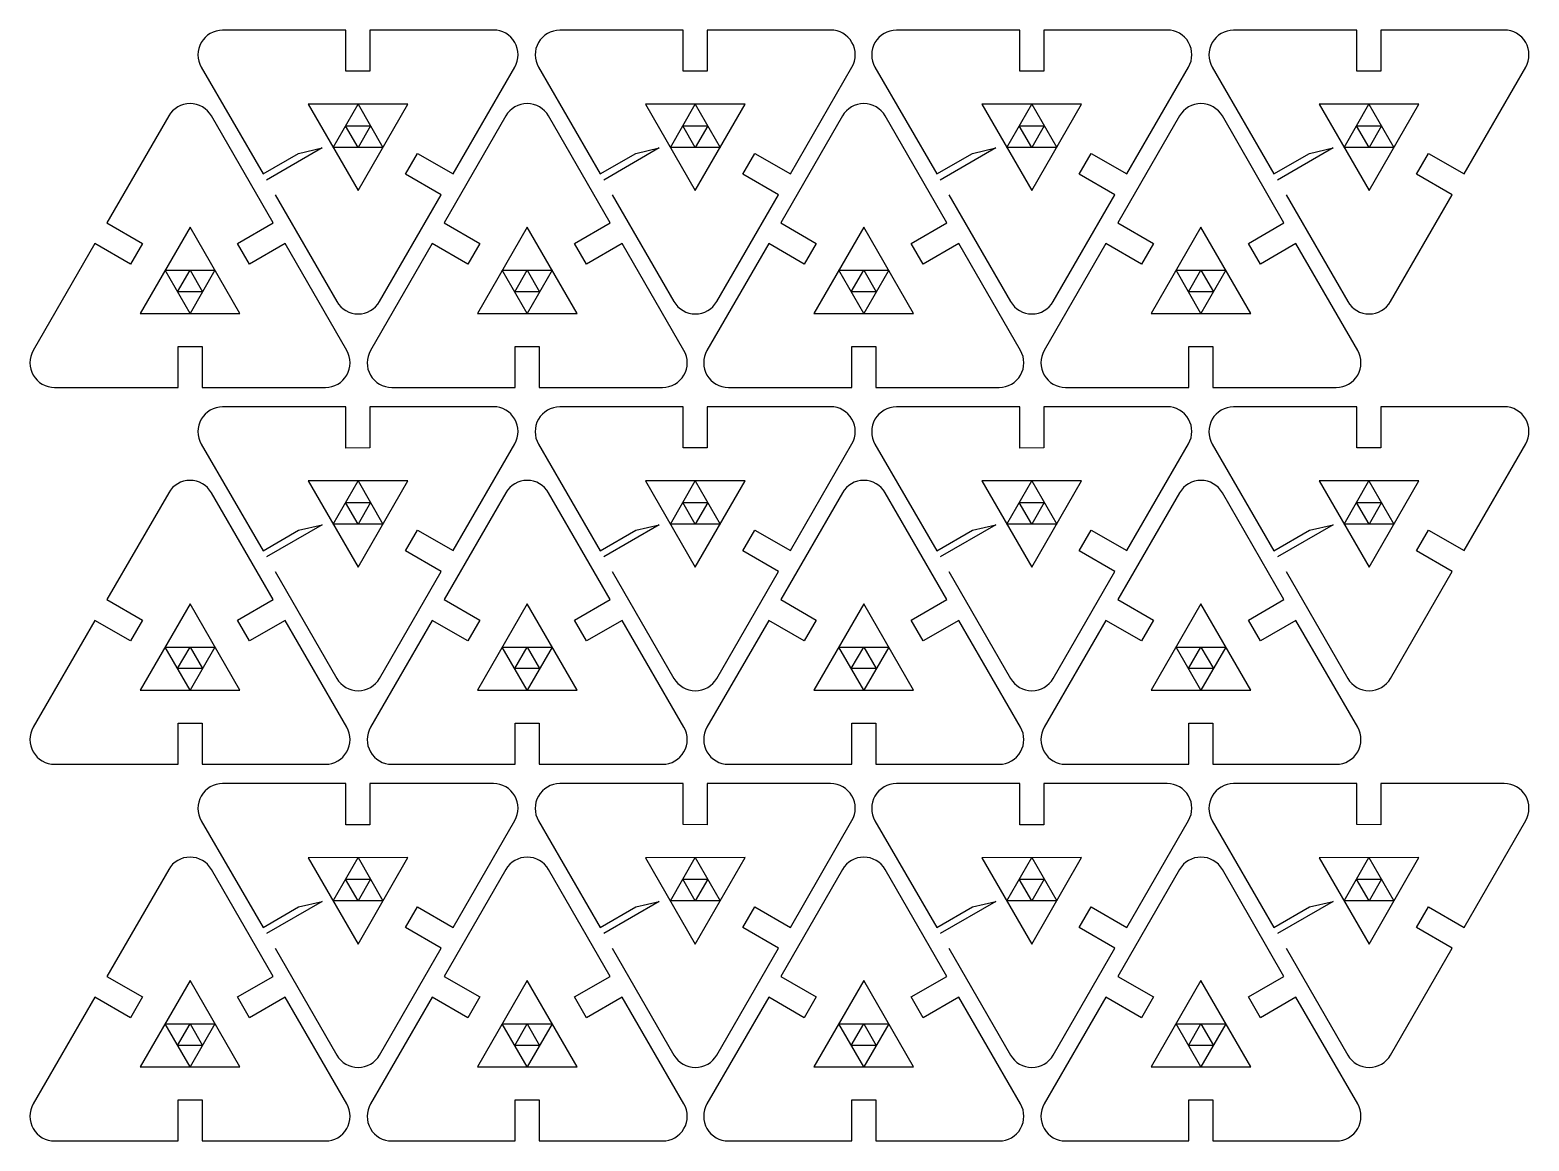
# Model space of a CAD drawing. Header units: inches. Extents: x 2 to 184, y 2 to 137.
import ezdxf

# ---------------------------------------------------------------- set-up
doc = ezdxf.new("R2010")
doc.units = ezdxf.units.IN
doc.header["$MEASUREMENT"] = 0
doc.layers.add('Reference', color=1, linetype='Continuous')

msp = doc.modelspace()

# ---------------------------------------------------------------- linework, layer by layer
for points in [[(40.08, 137.37), (25.09, 137.36, 0.57735), (22.49, 132.86), (30, 119.88)], [(53.11, 119.89), (60.6, 132.88, 0.57735), (58, 137.38), (43, 137.37)], [(81.07, 137.37), (66.07, 137.36, 0.57735), (63.48, 132.86), (70.98, 119.88)], [(94.1, 119.89), (101.58, 132.88, 0.57735), (98.98, 137.38), (83.99, 137.37)], [(121.97, 137.37), (106.98, 137.36, 0.57735), (104.38, 132.86), (111.89, 119.88)], [(135, 119.89), (142.49, 132.88, 0.57735), (139.89, 137.38), (124.89, 137.37)], [(162.96, 137.37), (147.96, 137.36, 0.57735), (145.37, 132.86), (152.87, 119.88)], [(175.99, 119.89), (183.47, 132.88, 0.57735), (180.87, 137.38), (165.88, 137.37)], [(31.22, 113.95), (23.73, 126.93, 0.57735), (18.53, 126.93), (11.03, 113.95)], [(72.2, 113.95), (64.71, 126.93, 0.57735), (59.51, 126.93), (52.01, 113.95)], [(113.11, 113.95), (105.62, 126.93, 0.57735), (100.42, 126.93), (92.92, 113.95)], [(154.09, 113.95), (146.6, 126.93, 0.57735), (141.4, 126.93), (133.9, 113.95)], [(31.46, 117.35), (38.97, 104.37, 0.57735), (44.16, 104.37), (51.65, 117.36)], [(72.45, 117.35), (79.95, 104.37, 0.57735), (85.15, 104.37), (92.64, 117.36)], [(113.35, 117.35), (120.86, 104.37, 0.57735), (126.05, 104.37), (133.54, 117.36)], [(154.34, 117.35), (161.84, 104.37, 0.57735), (167.04, 104.37), (174.53, 117.36)], [(9.57, 111.42), (2.07, 98.43, 0.57735), (4.67, 93.93), (19.67, 93.93)], [(22.59, 93.93), (37.58, 93.93, 0.57735), (40.18, 98.43), (32.68, 111.42)], [(50.55, 111.42), (43.06, 98.43, 0.57735), (45.65, 93.93), (60.65, 93.93)], [(63.57, 93.93), (78.56, 93.93, 0.57735), (81.16, 98.43), (73.66, 111.42)], [(91.46, 111.42), (83.96, 98.43, 0.57735), (86.56, 93.93), (101.56, 93.93)], [(104.48, 93.93), (119.47, 93.93, 0.57735), (122.07, 98.43), (114.57, 111.42)], [(132.44, 111.42), (124.95, 98.43, 0.57735), (127.54, 93.93), (142.54, 93.93)], [(145.46, 93.93), (160.45, 93.93, 0.57735), (163.05, 98.43), (155.55, 111.42)], [(40.08, 91.58), (25.09, 91.57, 0.57735), (22.49, 87.06), (30, 74.08)], [(53.11, 74.1), (60.6, 87.09, 0.57735), (58, 91.59), (43, 91.58)], [(81.07, 91.58), (66.07, 91.57, 0.57735), (63.48, 87.06), (70.98, 74.08)], [(94.1, 74.1), (101.58, 87.09, 0.57735), (98.98, 91.59), (83.99, 91.58)], [(121.97, 91.58), (106.98, 91.57, 0.57735), (104.38, 87.06), (111.89, 74.08)], [(135, 74.1), (142.49, 87.09, 0.57735), (139.89, 91.59), (124.89, 91.58)], [(162.96, 91.58), (147.96, 91.57, 0.57735), (145.37, 87.06), (152.87, 74.08)], [(175.99, 74.1), (183.47, 87.09, 0.57735), (180.87, 91.59), (165.88, 91.58)], [(31.22, 68.15), (23.73, 81.14, 0.57735), (18.53, 81.14), (11.03, 68.15)], [(72.2, 68.15), (64.71, 81.14, 0.57735), (59.51, 81.14), (52.01, 68.15)], [(113.11, 68.15), (105.62, 81.14, 0.57735), (100.42, 81.14), (92.92, 68.15)], [(154.09, 68.15), (146.6, 81.14, 0.57735), (141.4, 81.14), (133.9, 68.15)], [(31.46, 71.56), (38.97, 58.58, 0.57735), (44.16, 58.58), (51.65, 71.57)], [(72.45, 71.56), (79.95, 58.58, 0.57735), (85.15, 58.58), (92.64, 71.57)], [(113.35, 71.56), (120.86, 58.58, 0.57735), (126.05, 58.58), (133.54, 71.57)], [(154.34, 71.56), (161.84, 58.58, 0.57735), (167.04, 58.58), (174.53, 71.57)], [(9.57, 65.62), (2.07, 52.64, 0.57735), (4.67, 48.14), (19.67, 48.14)], [(22.59, 48.14), (37.58, 48.14, 0.57735), (40.18, 52.64), (32.68, 65.62)], [(50.55, 65.62), (43.06, 52.64, 0.57735), (45.65, 48.14), (60.65, 48.14)], [(63.57, 48.14), (78.56, 48.14, 0.57735), (81.16, 52.64), (73.66, 65.62)], [(91.46, 65.62), (83.96, 52.64, 0.57735), (86.56, 48.14), (101.56, 48.14)], [(104.48, 48.14), (119.47, 48.14, 0.57735), (122.07, 52.64), (114.57, 65.62)], [(132.44, 65.62), (124.95, 52.64, 0.57735), (127.54, 48.14), (142.54, 48.14)], [(145.46, 48.14), (160.45, 48.14, 0.57735), (163.05, 52.64), (155.55, 65.62)], [(40.08, 45.79), (25.09, 45.78, 0.57735), (22.49, 41.27), (30, 28.29)], [(53.11, 28.31), (60.6, 41.3, 0.57735), (58, 45.8), (43, 45.79)], [(81.07, 45.79), (66.07, 45.78, 0.57735), (63.48, 41.27), (70.98, 28.29)], [(94.1, 28.31), (101.58, 41.3, 0.57735), (98.98, 45.8), (83.99, 45.79)], [(121.97, 45.79), (106.98, 45.78, 0.57735), (104.38, 41.27), (111.89, 28.29)], [(135, 28.31), (142.49, 41.3, 0.57735), (139.89, 45.8), (124.89, 45.79)], [(162.96, 45.79), (147.96, 45.78, 0.57735), (145.37, 41.27), (152.87, 28.29)], [(175.99, 28.31), (183.47, 41.3, 0.57735), (180.87, 45.8), (165.88, 45.79)], [(31.22, 22.36), (23.73, 35.35, 0.57735), (18.53, 35.35), (11.03, 22.36)], [(72.2, 22.36), (64.71, 35.35, 0.57735), (59.51, 35.35), (52.01, 22.36)], [(113.11, 22.36), (105.62, 35.35, 0.57735), (100.42, 35.35), (92.92, 22.36)], [(154.09, 22.36), (146.6, 35.35, 0.57735), (141.4, 35.35), (133.9, 22.36)], [(31.46, 25.77), (38.97, 12.79, 0.57735), (44.16, 12.79), (51.65, 25.78)], [(72.45, 25.77), (79.95, 12.79, 0.57735), (85.15, 12.79), (92.64, 25.78)], [(113.35, 25.77), (120.86, 12.79, 0.57735), (126.05, 12.79), (133.54, 25.78)], [(154.34, 25.77), (161.84, 12.79, 0.57735), (167.04, 12.79), (174.53, 25.78)], [(9.57, 19.83), (2.07, 6.85, 0.57735), (4.67, 2.35), (19.67, 2.35)], [(22.59, 2.35), (37.58, 2.35, 0.57735), (40.18, 6.85), (32.68, 19.83)], [(50.55, 19.83), (43.06, 6.85, 0.57735), (45.65, 2.35), (60.65, 2.35)], [(63.57, 2.35), (78.56, 2.35, 0.57735), (81.16, 6.85), (73.66, 19.83)], [(91.46, 19.83), (83.96, 6.85, 0.57735), (86.56, 2.35), (101.56, 2.35)], [(104.48, 2.35), (119.47, 2.35, 0.57735), (122.07, 6.85), (114.57, 19.83)], [(132.44, 19.83), (124.95, 6.85, 0.57735), (127.54, 2.35), (142.54, 2.35)], [(145.46, 2.35), (160.45, 2.35, 0.57735), (163.05, 6.85), (155.55, 19.83)]]:
    msp.add_lwpolyline(points, format="xyb")
for points in [[(43, 137.37), (43, 132.37), (40.08, 132.37), (40.08, 137.37)], [(83.99, 137.37), (83.99, 132.37), (81.07, 132.39), (81.07, 137.37)], [(124.89, 137.37), (124.89, 132.37), (121.97, 132.37), (121.97, 137.37)], [(165.88, 137.37), (165.88, 132.37), (162.96, 132.37), (162.96, 137.37)], [(30, 119.88), (34.33, 122.38), (37.17, 123.04), (30.42, 119.14)], [(51.65, 117.36), (47.32, 119.86), (48.78, 122.39), (53.11, 119.89)], [(70.98, 119.88), (75.31, 122.38), (78.16, 123.04), (71.41, 119.14)], [(92.64, 117.36), (88.31, 119.86), (89.76, 122.39), (94.1, 119.89)], [(111.89, 119.88), (116.22, 122.38), (119.06, 123.04), (112.31, 119.14)], [(133.54, 117.36), (129.21, 119.86), (130.67, 122.39), (135, 119.89)], [(152.87, 119.88), (157.2, 122.38), (160.05, 123.04), (153.3, 119.14)], [(174.53, 117.36), (170.2, 119.86), (171.65, 122.39), (175.99, 119.89)], [(11.03, 113.95), (15.36, 111.45), (13.9, 108.92), (9.57, 111.42)], [(32.68, 111.42), (28.35, 108.92), (26.89, 111.45), (31.22, 113.95)], [(52.01, 113.95), (56.34, 111.45), (54.88, 108.92), (50.55, 111.42)], [(73.66, 111.42), (69.33, 108.92), (67.87, 111.45), (72.2, 113.95)], [(92.92, 113.95), (97.25, 111.45), (95.79, 108.92), (91.46, 111.42)], [(114.57, 111.42), (110.24, 108.92), (108.78, 111.45), (113.11, 113.95)], [(133.9, 113.95), (138.23, 111.45), (136.77, 108.92), (132.44, 111.42)], [(155.55, 111.42), (151.22, 108.92), (149.76, 111.45), (154.09, 113.95)], [(19.67, 93.93), (19.67, 98.93), (22.59, 98.93), (22.59, 93.93)], [(60.65, 93.93), (60.65, 98.93), (63.57, 98.93), (63.57, 93.93)], [(101.56, 93.93), (101.56, 98.93), (104.48, 98.93), (104.48, 93.93)], [(142.54, 93.93), (142.54, 98.93), (145.46, 98.93), (145.46, 93.93)], [(43, 91.58), (43, 86.58), (40.08, 86.57), (40.08, 91.58)], [(83.99, 91.58), (83.99, 86.58), (81.07, 86.59), (81.07, 91.58)], [(124.89, 91.58), (124.89, 86.58), (121.97, 86.57), (121.97, 91.58)], [(165.88, 91.58), (165.88, 86.58), (162.96, 86.6), (162.96, 91.58)], [(30, 74.08), (34.33, 76.59), (37.17, 77.25), (30.42, 73.35)], [(51.65, 71.57), (47.32, 74.07), (48.78, 76.6), (53.11, 74.1)], [(70.98, 74.08), (75.31, 76.59), (78.16, 77.25), (71.41, 73.35)], [(92.64, 71.57), (88.31, 74.07), (89.76, 76.6), (94.1, 74.1)], [(111.89, 74.08), (116.22, 76.59), (119.06, 77.25), (112.31, 73.35)], [(133.54, 71.57), (129.21, 74.07), (130.67, 76.6), (135, 74.1)], [(152.87, 74.08), (157.2, 76.59), (160.05, 77.25), (153.3, 73.35)], [(174.53, 71.57), (170.2, 74.07), (171.65, 76.6), (175.99, 74.1)], [(11.03, 68.15), (15.36, 65.65), (13.9, 63.12), (9.57, 65.62)], [(32.68, 65.62), (28.35, 63.12), (26.89, 65.65), (31.22, 68.15)], [(52.01, 68.15), (56.34, 65.65), (54.88, 63.12), (50.55, 65.62)], [(73.66, 65.62), (69.33, 63.12), (67.87, 65.65), (72.2, 68.15)], [(92.92, 68.15), (97.25, 65.65), (95.79, 63.12), (91.46, 65.62)], [(114.57, 65.62), (110.24, 63.12), (108.78, 65.65), (113.11, 68.15)], [(133.9, 68.15), (138.23, 65.65), (136.77, 63.12), (132.44, 65.62)], [(155.55, 65.62), (151.22, 63.12), (149.76, 65.65), (154.09, 68.15)], [(19.67, 48.14), (19.67, 53.14), (22.59, 53.14), (22.59, 48.14)], [(60.65, 48.14), (60.65, 53.14), (63.57, 53.14), (63.57, 48.14)], [(101.56, 48.14), (101.56, 53.14), (104.48, 53.14), (104.48, 48.14)], [(142.54, 48.14), (142.54, 53.14), (145.46, 53.14), (145.46, 48.14)], [(43, 45.79), (43, 40.79), (40.08, 40.78), (40.08, 45.79)], [(83.99, 45.79), (83.99, 40.79), (81.07, 40.8), (81.07, 45.79)], [(124.89, 45.79), (124.89, 40.79), (121.97, 40.78), (121.97, 45.79)], [(165.88, 45.79), (165.88, 40.79), (162.96, 40.81), (162.96, 45.79)], [(30, 28.29), (34.33, 30.8), (37.17, 31.46), (30.42, 27.56)], [(70.98, 28.29), (75.31, 30.8), (78.16, 31.46), (71.41, 27.56)], [(111.89, 28.29), (116.22, 30.8), (119.06, 31.46), (112.31, 27.56)], [(152.87, 28.29), (157.2, 30.8), (160.05, 31.46), (153.3, 27.56)], [(51.65, 25.78), (47.32, 28.28), (48.78, 30.81), (53.11, 28.31)], [(92.64, 25.78), (88.31, 28.28), (89.76, 30.81), (94.1, 28.31)], [(133.54, 25.78), (129.21, 28.28), (130.67, 30.81), (135, 28.31)], [(174.53, 25.78), (170.2, 28.28), (171.65, 30.81), (175.99, 28.31)], [(11.03, 22.36), (15.36, 19.86), (13.9, 17.33), (9.57, 19.83)], [(32.68, 19.83), (28.35, 17.33), (26.89, 19.86), (31.22, 22.36)], [(52.01, 22.36), (56.34, 19.86), (54.88, 17.33), (50.55, 19.83)], [(73.66, 19.83), (69.33, 17.33), (67.87, 19.86), (72.2, 22.36)], [(92.92, 22.36), (97.25, 19.86), (95.79, 17.33), (91.46, 19.83)], [(114.57, 19.83), (110.24, 17.33), (108.78, 19.86), (113.11, 22.36)], [(133.9, 22.36), (138.23, 19.86), (136.77, 17.33), (132.44, 19.83)], [(155.55, 19.83), (151.22, 17.33), (149.76, 19.86), (154.09, 22.36)], [(19.67, 2.35), (19.67, 7.35), (22.59, 7.35), (22.59, 2.35)], [(60.65, 2.35), (60.65, 7.35), (63.57, 7.35), (63.57, 2.35)], [(101.56, 2.35), (101.56, 7.35), (104.48, 7.35), (104.48, 2.35)], [(142.54, 2.35), (142.54, 7.35), (145.46, 7.35), (145.46, 2.35)]]:
    msp.add_lwpolyline(points)
at = {"layer": 'Reference'}
for p, q in [((38.52, 123.12), (41.55, 128.37)), ((41.55, 128.37), (44.58, 123.12)), ((79.51, 123.12), (82.53, 128.37)), ((82.53, 128.37), (85.57, 123.12)), ((120.41, 123.12), (123.44, 128.37)), ((123.44, 128.37), (126.47, 123.12)), ((161.4, 123.12), (164.42, 128.37)), ((164.42, 128.37), (167.46, 123.12)), ((41.55, 123.12), (40.03, 125.75)), ((40.03, 125.75), (43.06, 125.75)), ((43.06, 125.75), (41.55, 123.12)), ((82.54, 123.12), (81.02, 125.75)), ((81.02, 125.75), (84.05, 125.75)), ((84.05, 125.75), (82.54, 123.12)), ((123.44, 123.12), (121.92, 125.75)), ((121.92, 125.75), (124.95, 125.75)), ((124.95, 125.75), (123.44, 123.12)), ((164.43, 123.12), (162.91, 125.75)), ((162.91, 125.75), (165.94, 125.75)), ((165.94, 125.75), (164.43, 123.12)), ((44.58, 123.12), (38.52, 123.12)), ((85.57, 123.12), (79.51, 123.12)), ((126.47, 123.12), (120.41, 123.12)), ((167.46, 123.12), (161.4, 123.12)), ((21.13, 102.93), (18.1, 108.18)), ((18.1, 108.18), (24.16, 108.18)), ((19.61, 105.56), (21.13, 108.18)), ((24.16, 108.18), (21.13, 102.93)), ((21.13, 108.18), (22.64, 105.56)), ((62.11, 102.93), (59.08, 108.18)), ((59.08, 108.18), (65.14, 108.18)), ((60.59, 105.56), (62.11, 108.18)), ((65.14, 108.18), (62.11, 102.93)), ((62.11, 108.18), (63.62, 105.56)), ((103.02, 102.93), (99.99, 108.18)), ((99.99, 108.18), (106.05, 108.18)), ((101.5, 105.56), (103.02, 108.18)), ((106.05, 108.18), (103.02, 102.93)), ((103.02, 108.18), (104.53, 105.56)), ((144, 102.93), (140.97, 108.18)), ((140.97, 108.18), (147.03, 108.18)), ((142.48, 105.56), (144, 108.18)), ((147.03, 108.18), (144, 102.93)), ((144, 108.18), (145.51, 105.56)), ((22.64, 105.56), (19.61, 105.56)), ((63.62, 105.56), (60.59, 105.56)), ((104.53, 105.56), (101.5, 105.56)), ((145.51, 105.56), (142.48, 105.56)), ((38.52, 77.33), (41.55, 82.58)), ((41.55, 82.58), (44.58, 77.33)), ((79.51, 77.33), (82.53, 82.58)), ((82.53, 82.58), (85.57, 77.33)), ((120.41, 77.33), (123.44, 82.58)), ((123.44, 82.58), (126.47, 77.33)), ((161.4, 77.33), (164.42, 82.58)), ((164.42, 82.58), (167.46, 77.33)), ((41.55, 77.33), (40.03, 79.95)), ((40.03, 79.95), (43.06, 79.95)), ((43.06, 79.95), (41.55, 77.33)), ((82.54, 77.33), (81.02, 79.95)), ((81.02, 79.95), (84.05, 79.95)), ((84.05, 79.95), (82.54, 77.33)), ((123.44, 77.33), (121.92, 79.95)), ((121.92, 79.95), (124.95, 79.95)), ((124.95, 79.95), (123.44, 77.33)), ((164.43, 77.33), (162.91, 79.95)), ((162.91, 79.95), (165.94, 79.95)), ((165.94, 79.95), (164.43, 77.33)), ((44.58, 77.33), (38.52, 77.33)), ((85.57, 77.33), (79.51, 77.33)), ((126.47, 77.33), (120.41, 77.33)), ((167.46, 77.33), (161.4, 77.33)), ((21.13, 57.14), (18.1, 62.39)), ((18.1, 62.39), (24.16, 62.39)), ((19.61, 59.76), (21.13, 62.39)), ((24.16, 62.39), (21.13, 57.14)), ((21.13, 62.39), (22.64, 59.76)), ((62.11, 57.14), (59.08, 62.39)), ((59.08, 62.39), (65.14, 62.39)), ((60.59, 59.76), (62.11, 62.39)), ((65.14, 62.39), (62.11, 57.14)), ((62.11, 62.39), (63.62, 59.76)), ((103.02, 57.14), (99.99, 62.39)), ((99.99, 62.39), (106.05, 62.39)), ((101.5, 59.76), (103.02, 62.39)), ((106.05, 62.39), (103.02, 57.14)), ((103.02, 62.39), (104.53, 59.76)), ((144, 57.14), (140.97, 62.39)), ((140.97, 62.39), (147.03, 62.39)), ((142.48, 59.76), (144, 62.39)), ((147.03, 62.39), (144, 57.14)), ((144, 62.39), (145.51, 59.76)), ((22.64, 59.76), (19.61, 59.76)), ((63.62, 59.76), (60.59, 59.76)), ((104.53, 59.76), (101.5, 59.76)), ((145.51, 59.76), (142.48, 59.76)), ((38.52, 31.54), (41.55, 36.79)), ((41.55, 36.79), (44.58, 31.54)), ((79.51, 31.54), (82.53, 36.79)), ((82.53, 36.79), (85.57, 31.54)), ((120.41, 31.54), (123.44, 36.79)), ((123.44, 36.79), (126.47, 31.54)), ((161.4, 31.54), (164.42, 36.79)), ((164.42, 36.79), (167.46, 31.54)), ((41.55, 31.54), (40.03, 34.16)), ((40.03, 34.16), (43.06, 34.16)), ((43.06, 34.16), (41.55, 31.54)), ((82.54, 31.54), (81.02, 34.16)), ((81.02, 34.16), (84.05, 34.16)), ((84.05, 34.16), (82.54, 31.54)), ((123.44, 31.54), (121.92, 34.16)), ((121.92, 34.16), (124.95, 34.16)), ((124.95, 34.16), (123.44, 31.54)), ((164.43, 31.54), (162.91, 34.16)), ((162.91, 34.16), (165.94, 34.16)), ((165.94, 34.16), (164.43, 31.54)), ((44.58, 31.54), (38.52, 31.54)), ((85.57, 31.54), (79.51, 31.54)), ((126.47, 31.54), (120.41, 31.54)), ((167.46, 31.54), (161.4, 31.54)), ((21.13, 11.35), (18.1, 16.6)), ((18.1, 16.6), (24.16, 16.6)), ((19.61, 13.97), (21.13, 16.6)), ((24.16, 16.6), (21.13, 11.35)), ((21.13, 16.6), (22.64, 13.97)), ((62.11, 11.35), (59.08, 16.6)), ((59.08, 16.6), (65.14, 16.6)), ((60.59, 13.97), (62.11, 16.6)), ((65.14, 16.6), (62.11, 11.35)), ((62.11, 16.6), (63.62, 13.97)), ((103.02, 11.35), (99.99, 16.6)), ((99.99, 16.6), (106.05, 16.6)), ((101.5, 13.97), (103.02, 16.6)), ((106.05, 16.6), (103.02, 11.35)), ((103.02, 16.6), (104.53, 13.97)), ((144, 11.35), (140.97, 16.6)), ((140.97, 16.6), (147.03, 16.6)), ((142.48, 13.97), (144, 16.6)), ((147.03, 16.6), (144, 11.35)), ((144, 16.6), (145.51, 13.97)), ((22.64, 13.97), (19.61, 13.97)), ((63.62, 13.97), (60.59, 13.97)), ((104.53, 13.97), (101.5, 13.97)), ((145.51, 13.97), (142.48, 13.97))]:
    msp.add_line(p, q, dxfattribs=at)
for points in [[(35.49, 128.37), (41.55, 117.87), (47.61, 128.38)], [(76.47, 128.37), (82.54, 117.87), (88.6, 128.38)], [(117.38, 128.37), (123.44, 117.87), (129.5, 128.38)], [(158.36, 128.37), (164.43, 117.87), (170.49, 128.38)], [(21.13, 113.43), (15.07, 102.93), (27.19, 102.93)], [(62.11, 113.43), (56.05, 102.93), (68.17, 102.93)], [(103.02, 113.43), (96.96, 102.93), (109.08, 102.93)], [(144, 113.43), (137.94, 102.93), (150.06, 102.93)], [(35.49, 82.57), (41.55, 72.08), (47.61, 82.58)], [(76.47, 82.57), (82.54, 72.08), (88.6, 82.58)], [(117.38, 82.57), (123.44, 72.08), (129.5, 82.58)], [(158.36, 82.57), (164.43, 72.08), (170.49, 82.58)], [(21.13, 67.64), (15.07, 57.14), (27.19, 57.14)], [(62.11, 67.64), (56.05, 57.14), (68.17, 57.14)], [(103.02, 67.64), (96.96, 57.14), (109.08, 57.14)], [(144, 67.64), (137.94, 57.14), (150.06, 57.14)], [(35.49, 36.78), (41.55, 26.29), (47.61, 36.79)], [(76.47, 36.78), (82.54, 26.29), (88.6, 36.79)], [(117.38, 36.78), (123.44, 26.29), (129.5, 36.79)], [(158.36, 36.78), (164.43, 26.29), (170.49, 36.79)], [(21.13, 21.85), (15.07, 11.35), (27.19, 11.35)], [(62.11, 21.85), (56.05, 11.35), (68.17, 11.35)], [(103.02, 21.85), (96.96, 11.35), (109.08, 11.35)], [(144, 21.85), (137.94, 11.35), (150.06, 11.35)]]:
    msp.add_lwpolyline(points, close=True, dxfattribs=at)

doc.saveas('drawing.dxf')
